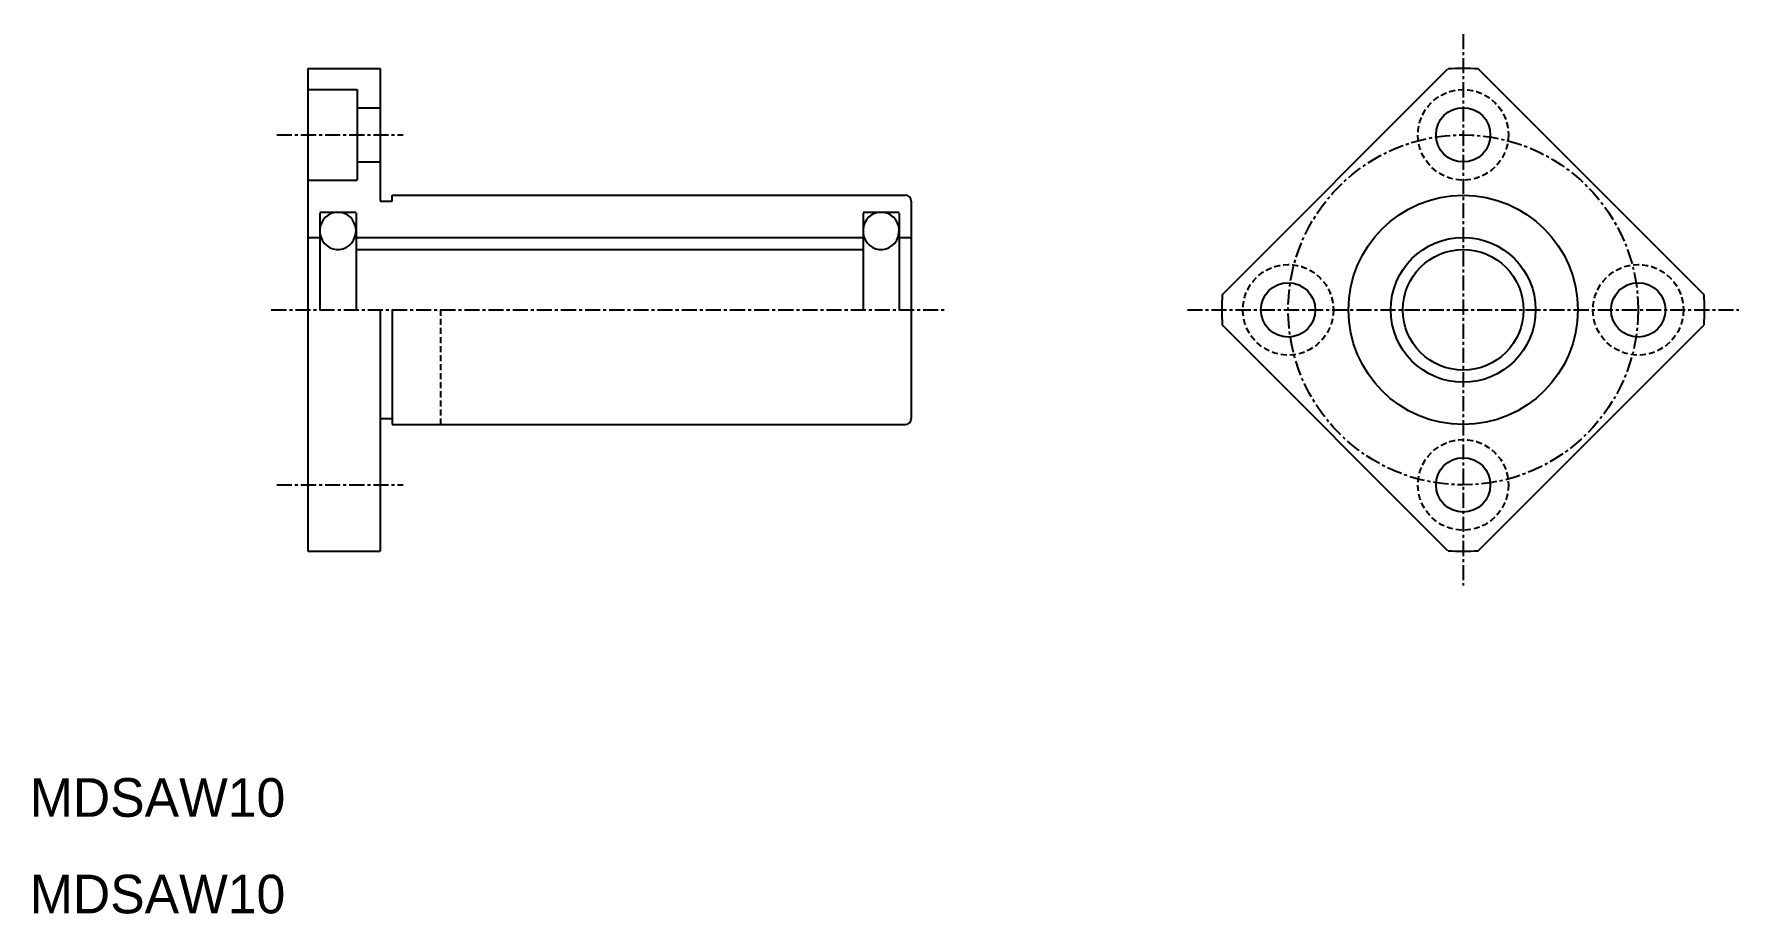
# Model space of a CAD drawing. Extents: x 10 to 152, y 10 to 83.
import ezdxf

# ---------------------------------------------------------------- set-up
doc = ezdxf.new("R2010")
doc.units = 0
doc.linetypes.add('CENTER', pattern=[2, 1.25, -0.25, 0.25, -0.25])
doc.linetypes.add('DASHED', pattern=[0.75, 0.5, -0.25])
doc.layers.get('0').update_dxf_attribs({"linetype": 'CONTINUOUS'})
doc.layers.add('CENTER', color=1, linetype='CENTER')

msp = doc.modelspace()

# ---------------------------------------------------------------- linework, layer by layer
at = {"color": 7, "linetype": 'CONTINUOUS'}
for p, q in [((33.02, 80), (33.02, 40)), ((33.02, 80), (39.02, 80)), ((39.02, 80), (39.02, 69)), ((108.78, 61.25), (127.48, 79.96)), ((148.7, 61.25), (129.99, 79.96)), ((33.02, 78.25), (37.12, 78.25)), ((37.12, 78.25), (37.12, 70.75)), ((37.12, 76.75), (39.02, 76.75)), ((37.12, 72.25), (39.02, 72.25)), ((33.02, 70.75), (37.12, 70.75)), ((40.02, 69.5), (82.52, 69.5)), ((40.02, 69), (40.02, 69.5)), ((34.02, 68.1), (37.02, 68.1)), ((34.02, 68.01), (34.02, 60)), ((37.02, 68.01), (37.02, 60)), ((39.02, 69), (40.02, 69)), ((79.02, 68.1), (82.02, 68.1)), ((79.02, 68.01), (79.02, 60)), ((82.02, 68.01), (82.02, 60)), ((83.02, 69), (83.02, 51)), ((33.02, 66), (34.02, 66)), ((34.02, 66.01), (34.02, 66.01)), ((37.02, 66), (79.02, 66)), ((37.02, 65), (79.02, 65)), ((82.02, 66), (83.02, 66)), ((34.02, 64.01), (34.02, 64.01)), ((39.02, 60), (39.02, 40)), ((40.02, 60), (40.02, 50.5)), ((127.48, 40.04), (108.78, 58.75)), ((129.99, 40.04), (148.7, 58.75)), ((39.02, 51), (40.02, 51)), ((40.02, 50.5), (82.52, 50.5)), ((33.02, 40), (39.02, 40))]:
    msp.add_line(p, q, dxfattribs=at)
at = {"color": 3, "linetype": 'DASHED'}
msp.add_line((44.02, 60), (44.02, 50.5), dxfattribs=at)
at = {"color": 7, "linetype": 'CONTINUOUS', "flags": 128}
for points in [[(35.52, 68.1), (35.23, 68.07), (34.96, 67.99), (34.71, 67.85), (34.48, 67.67), (34.3, 67.45), (34.15, 67.19), (34.06, 66.92), (34.02, 66.62), (34.03, 66.33), (34.1, 66.04), (34.22, 65.78), (34.38, 65.53), (34.59, 65.33), (34.83, 65.17), (35.09, 65.06), (35.37, 65.01), (35.66, 65.01), (35.94, 65.06), (36.2, 65.17), (36.44, 65.33), (36.65, 65.53), (36.82, 65.78), (36.93, 66.04), (37, 66.33), (37.02, 66.62), (36.98, 66.92), (36.88, 67.19), (36.74, 67.45), (36.55, 67.67), (36.33, 67.85), (36.07, 67.99), (35.8, 68.07)], [(80.52, 68.1), (80.23, 68.07), (79.96, 67.99), (79.71, 67.85), (79.48, 67.67), (79.3, 67.45), (79.15, 67.19), (79.06, 66.92), (79.02, 66.62), (79.03, 66.33), (79.1, 66.04), (79.22, 65.78), (79.38, 65.53), (79.59, 65.33), (79.83, 65.17), (80.09, 65.06), (80.37, 65.01), (80.66, 65.01), (80.94, 65.06), (81.2, 65.17), (81.44, 65.33), (81.65, 65.53), (81.82, 65.78), (81.93, 66.04), (82, 66.33), (82.02, 66.62), (81.98, 66.92), (81.88, 67.19), (81.74, 67.45), (81.55, 67.67), (81.33, 67.85), (81.07, 67.99), (80.8, 68.07)]]:
    msp.add_lwpolyline(points, close=True, dxfattribs=at)
at = {"color": 3, "linetype": 'DASHED'}
for centre in [(128.74, 74.5), (114.24, 60), (143.24, 60), (128.74, 45.5)]:
    msp.add_circle(centre, 3.75, dxfattribs=at)
at = {"color": 7, "linetype": 'CONTINUOUS'}
for centre, radius in [((128.74, 74.5), 2.25), ((128.74, 60), 9.5), ((128.74, 60), 6), ((128.74, 60), 5), ((114.24, 60), 2.25), ((143.24, 60), 2.25), ((128.74, 45.5), 2.25)]:
    msp.add_circle(centre, radius, dxfattribs=at)
for centre, radius, start, end in [((128.74, 60), 20, 86.4096, 93.5904), ((82.52, 69), 0.5, 0, 90), ((128.74, 60), 20, 176.4096, 183.5904), ((128.74, 60), 20, 356.4096, 3.5904), ((82.52, 51), 0.5, 270, 0), ((128.74, 60), 20, 266.4096, 273.5904)]:
    msp.add_arc(centre, radius, start, end, dxfattribs=at)
at = {"layer": 'CENTER', "color": 1, "linetype": 'CENTER'}
for p, q in [((128.74, 82.85), (128.74, 37.15)), ((30.46, 74.5), (40.92, 74.5)), ((30, 60), (85.89, 60)), ((105.89, 60), (151.58, 60)), ((30.46, 45.5), (40.92, 45.5))]:
    msp.add_line(p, q, dxfattribs=at)
msp.add_circle((128.74, 60), 14.5, dxfattribs=at)

# ---------------------------------------------------------------- texts
at = {"color": 7, "linetype": 'CONTINUOUS'}
for p in [(10, 18), (10, 10)]:
    msp.add_text('MDSAW10', height=3.2, dxfattribs=at).set_placement(p)

doc.saveas('drawing.dxf')
